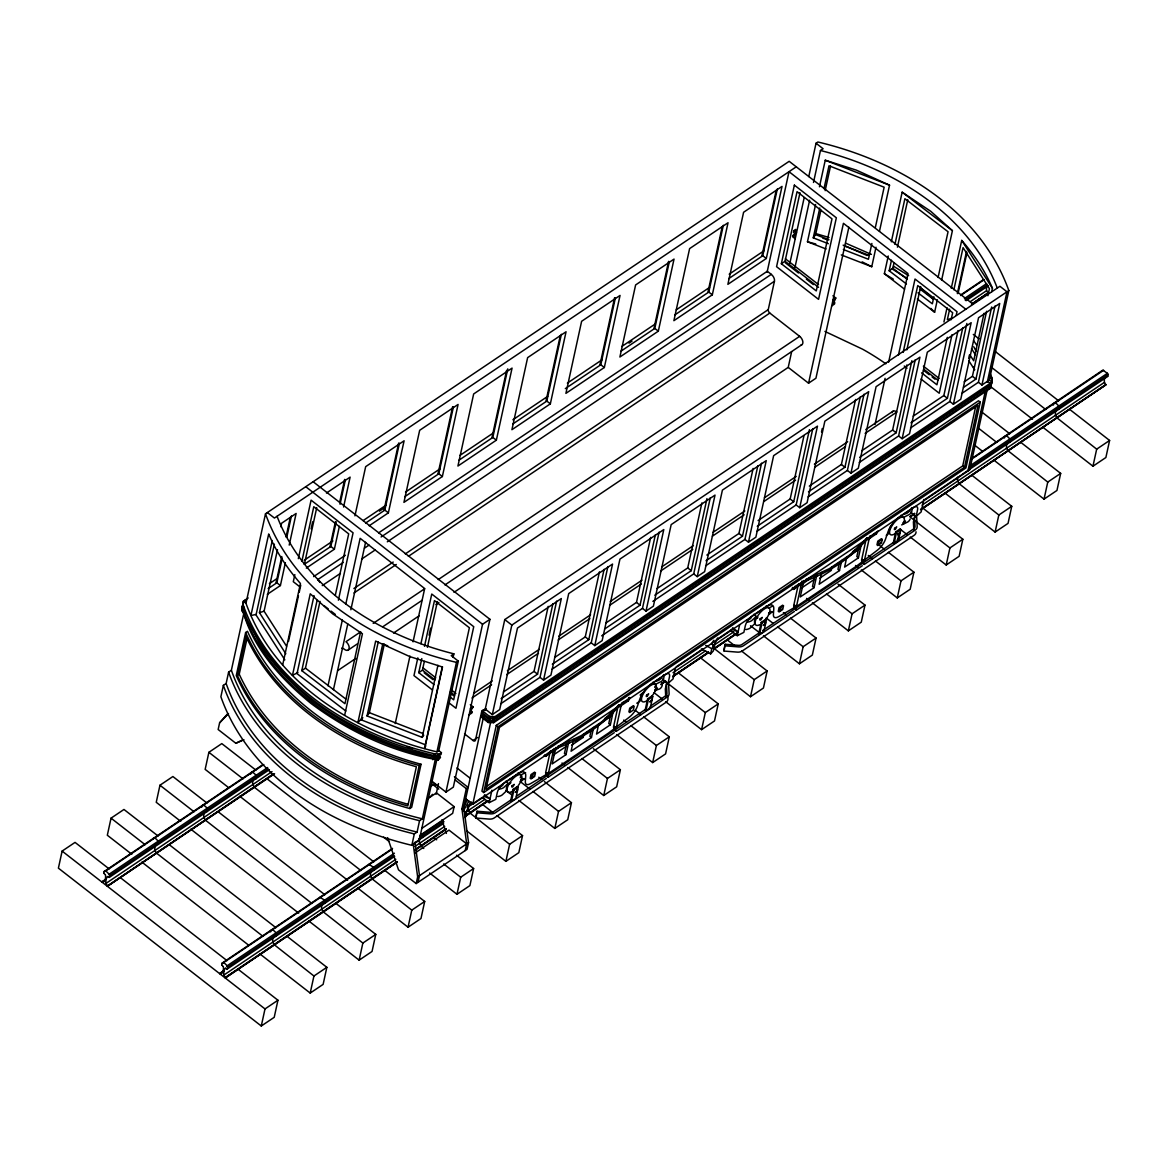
<?xml version="1.0" encoding="UTF-8"?>
<svg xmlns="http://www.w3.org/2000/svg" width="1168" height="1168" viewBox="0 0 1168 1168"><rect width="100%" height="100%" fill="white"/><g stroke="black" fill="none" stroke-linecap="round" stroke-linejoin="round"><path stroke-width="1.5" d="M107.704 876.555C113.953 879.3 103.967 866.145 103.85 873.124M248.2 597.943L243.338 601.228C241.805 615.989 253.748 629.099 259.179 642.152C273.151 664.869 291.635 684.506 312.528 700.99C349.174 728.774 392.287 748.338 437.255 757.506L439.11 756.265L440.424 757.302L438.277 759.959C392.2 752.119 348.239 731.329 310.834 703.34C280.276 678.491 251.076 646.254 242.01 607.272M241.893 611.2L242.331 605.856L243.645 606.878M242.827 606.922L243.338 601.228L245.981 603.301C275.049 684.258 356.736 732.978 436.934 751.856L438.788 750.615L458.294 661.117L451.228 655.613L453.87 653.832C379.994 635.392 305.417 590.176 277.064 516.285M987.486 381.294L990.128 383.352L989.646 385.703L492.648 720.218L489.932 720.13L482.851 714.626L481.158 716.977L488.239 722.481L493.655 722.685L990.654 388.156L990.771 384.228M991.092 382.812L990.654 388.156M987.252 382.301L1006.991 291.796L999.925 286.291L504.766 619.58L485.246 709.078L482.486 710.932L482.092 712.714L489.158 718.218L494.59 718.408L991.588 383.892L992.099 378.184L989.632 372.081M992.099 378.184L991.588 383.892M221.701 964.856C221.497 959.395 229.512 966.14 227.161 969.119M109.69 875.693L268.304 768.924M962.344 474.223L1107.746 376.403L1107.863 373.687L1102.855 370.11L973.689 457.228M109.15 868.919L75.044 842.391L62.123 851.092L58.4 868.16L261.282 1026L274.217 1017.313L277.94 1000.231L238.155 969.294M158.06 835.996L123.969 809.468L111.048 818.155L107.325 835.237L131.78 854.261M106.434 878.672L101.908 882.044L106.215 879.139M273.429 773.917L107.368 886.293L274.568 773.771M206.984 803.058L172.893 776.53L159.958 785.232L156.249 802.299L180.704 821.338M156.366 853.005L262.99 936.371M255.909 770.135L221.803 743.607L208.882 752.309L205.159 769.376L228.183 787.29M243.528 614.558L231.381 670.257L228.607 672.126L226.139 683.499L223.365 685.368L220.883 696.741C229.235 720.598 242.886 742.279 259.69 761.083A236.17 166.995 12.3 0 0 325.974 812.651C352.955 827.367 381.965 838.113 411.837 845.311L419.224 840.332L436.686 760.222M242.01 607.272L242.331 605.856M245.178 599.987L244.798 601.754L242.944 602.995M227.848 713.531L219.613 722.817L218.153 729.518L235.834 743.271L243.981 739.797M245.981 603.287L265.501 513.803L789.174 161.315L973.207 304.279M201.684 807.263C201.524 801.788 209.7 808.811 207.043 811.599M245.63 632.53L236.257 675.557C267.195 745.534 338.209 789.232 409.822 808.533L411.676 807.292L421.049 764.266C349.436 744.95 278.422 701.267 247.485 631.289L245.63 632.53C276.568 702.508 347.597 746.191 419.21 765.507L421.049 764.266M205.291 820.082L311.914 903.448M237.396 675.454L245.937 636.21C277.108 704.377 346.224 747.286 416.377 766.748L407.822 805.978C337.669 786.531 268.552 743.622 237.396 675.454L239.236 674.199L247.047 638.385M272.275 540.507L256.04 614.967L284.831 659.862M285.81 653.759L259.457 612.674L274.407 544.127M280.816 526.753L281.59 523.249L296.117 513.467L289.211 545.106M286.54 646.196L264.085 611.2L277.488 549.675M275.984 583.095L281.78 556.508M286.029 537.003L290.277 517.512M268.144 588.643L276.86 582.788L282.233 558.173M286.832 537.076L291.431 515.993M267.326 594.337L280.408 585.533L285.386 562.684M250.609 774.34C250.448 768.938 258.405 775.669 256.069 778.633M294.847 574.612L293.299 581.708L300.293 587.154M298.322 558.669L311.082 500.152L353.072 532.827L338.384 600.191M301.899 561.195L313.783 506.708L348.706 533.864L335.289 595.388M254.215 787.159L360.839 870.525M311.111 528.87L312.659 521.775M304.454 563.983L316.718 507.73M282.656 665.03L300.439 583.489C287.518 568.67 276.305 552.143 268.698 533.966L250.916 615.521L255.792 614.499M288.496 641.451L298.453 595.753M299.227 592.234L300.76 585.212M223.351 966.71L223.409 967.265A14.542 8.512 56.1 0 1 221.818 973.47L219.759 973.732L224.066 970.827M314.017 595.622L297.008 673.629L345.845 711.02M360.664 631.625L344.954 703.705L301.782 670.651L317.112 600.337M329.975 546.755L335.377 521.935M339.625 502.444L344.662 479.391M304.249 564.348L330.851 546.449L336.223 521.833M340.049 504.255L345.421 479.654M301.782 670.651L305.447 668.14L320.017 601.345M306.308 568.101L334.384 549.194L339.377 526.345M343.582 507.014L350.108 477.128L326.456 493.042M354.941 515.862L365.672 466.645L404.099 440.789L388.375 512.854L369.161 525.79M270.626 931.889C270.465 926.487 278.437 933.232 276.086 936.196M327.989 685.791L342.326 620.062M345.816 604.06L360.138 538.331L424.685 588.541L413.063 641.831M274.232 944.708L313.929 976.01L310.206 993.077L259.851 953.891M333.435 689.704L347.772 623.975M350.867 609.754L365.584 542.244M261.282 1026L265.005 1008.933L277.94 1000.231M383.951 510.416L398.653 443.052M365.628 523.03L384.841 510.109L399.412 443.314M344.648 715.312L362.43 633.757L332.705 613.886L310.25 593.797L292.467 675.352L297.942 672.534M442.541 666.826L425.532 744.834L361.248 719.868L378.257 641.86M323.142 911.77L362.854 943.072L359.131 960.154L308.775 920.968M423.75 735.198L422.203 737.373L367.044 715.94L382.768 643.875L387.776 645.831M367.044 715.94L369.365 712.684L384.301 644.137M287.065 936.356L326.85 967.308L323.127 984.376L310.206 993.077M437.942 474.077L452.629 406.712M404.843 496.648L438.832 473.77L453.403 406.975M442.365 476.515L458.075 404.449L419.662 430.306L403.938 502.371L442.365 476.515L438.832 473.77M395.237 723.561L409.953 656.051M417.837 657.861L413.968 675.6L432.16 689.748M420.933 643.685L431.751 594.045L473.741 626.705L455.958 708.261L448.965 702.815M372.066 878.847L411.778 910.149L408.055 927.217L357.685 888.045M434.116 684.609L418.743 672.651L421.809 658.591M424.495 646.284L434.467 600.586L469.375 627.756L453.666 699.822L450.877 697.646M429.079 635.158L430.627 628.077M418.743 672.651L422.436 670.169L424.349 661.38M427.415 647.32L437.387 601.608M335.99 903.433L375.775 934.385L372.052 951.453L359.131 960.154M422.203 737.373L437.927 665.307M409.822 808.533L419.21 765.507M491.932 437.737L506.62 370.373M458.834 460.309L492.823 437.431L507.773 368.869M496.356 440.175L512.066 368.11L473.653 393.966L457.929 466.032L496.356 440.175L492.823 437.431M411.837 845.311L414.319 833.923L417.093 832.069L419.56 820.681L422.334 818.826L435.241 759.638M453.096 657.38L453.87 653.832M432.846 759.755L433.167 758.339L438.584 758.543L440.424 757.302M249.645 623.814C284.277 695.15 359.014 737.738 433.781 755.492L434.175 753.725L439.591 753.915L441.431 752.674L438.788 750.615M434.54 757.404L435.168 754.557M436.934 751.856L456.454 662.358L458.294 661.117M437.255 757.506L437.883 754.659M438.277 759.959L438.584 758.543M433.781 755.492L439.197 755.681L439.591 753.915M420.991 845.909L423.75 848.479M422.845 837.398L422.582 834.259M441.431 752.674L441.051 754.44L439.197 755.681M387.645 837.675L398.507 869.824L416.188 883.577L417.648 876.876L413.122 843.544M436.146 794.255L438.467 783.611M418.027 882.336L419.487 875.635L414.976 842.303M431.561 780.91L445.957 792.108L482.545 624.267L489.932 619.303L313.126 481.742M384.914 870.496L424.699 901.448L420.976 918.515L408.055 927.217M489.932 619.303L453.33 787.144L445.957 792.108M470.31 704.684L473.186 706.932L471.419 709.633L470.792 712.48L472.179 711.546L471.872 712.962L469.098 714.831M427.605 798.839L436.452 792.882L454.133 806.635L452.673 813.337L420.217 835.178M545.923 401.398L560.231 335.815M512.825 423.969L546.814 401.091L561.37 334.296M486.195 708.728L481.654 711.779L475.464 740.162A2.745 1.606 56.1 0 1 473.069 740.512L464.543 733.898M465.229 850.567L466.689 843.865L461.929 808.782L466.324 788.663L468.164 787.422L454.41 776.72M550.347 403.836L566.057 331.77L527.629 357.627L511.92 429.693L550.347 403.836L546.814 401.091M416.188 883.577L467.083 849.326L468.543 842.624L463.784 807.541L483.537 716.889M465.302 817.863L466.441 812.636L463.346 810.972L468.894 801.044M488.239 722.481L488.545 721.05L481.479 715.561M489.158 718.218L489.553 716.437L482.486 710.932M489.932 720.13L490.545 717.283M469.916 812.986L509.613 844.289L505.89 861.356L467.039 831.134M465.682 798.795L472.763 804.299L490.618 722.393M485.246 709.078L492.327 714.568L511.832 625.084L1008.831 290.555C979.762 209.598 898.09 160.877 817.877 142L816.038 143.241L808.767 176.572M492.648 720.218L493.261 717.386M493.655 722.685L493.962 721.255L990.975 386.725L989.646 385.703M494.59 718.408L494.969 716.641L991.982 382.111L989.325 380.053L1008.831 290.555M429.634 873.022L456.98 894.294L460.703 877.226L473.624 868.525L456.571 855.253M510.387 800.328L493.816 811.483A5.212 3.694 12.3 0 1 490.224 812.3L477.07 811.249L475.931 816.476L476.018 818.038L489.188 819.075A7.3 5.168 12.3 0 0 494.21 817.95L666.037 702.304A7.3 5.168 12.3 0 0 667.965 698.756L667.789 695.559M476.018 818.038L477.07 811.249M496.269 725.372L481.931 791.159L483.698 792.532L965.921 467.945L980.273 402.157L978.507 400.785L496.269 725.372L498.035 726.744L483.698 792.532M473.624 868.525L469.901 885.592L456.98 894.294M482.442 797.394L489.202 802.65L491.918 790.21M599.914 365.058L614.602 297.694M503.393 691.996L534.024 671.381L548.201 606.353M565.327 388.623L600.805 364.752L615.361 297.957M604.338 367.497L620.047 295.431L581.62 321.288L565.911 393.353L604.338 367.497L600.805 364.752M501.101 698.683L537.557 674.14L552.887 603.827M513.146 789.378L510.679 800.708L511.467 801.306L515.818 798.372L518.3 787.042L517.512 786.444L513.146 789.378L513.935 789.977L511.467 801.306M500.707 703.793L540.01 677.338L556.64 601.111M516.811 789.67L517.512 786.444M520.3 777.903L520.578 776.647M540.01 677.338L543.558 680.097L561.326 598.542L517.482 628.048L499.7 709.604L492.327 714.568M496.969 815.702L522.534 835.602L518.826 852.669L505.89 861.356M545.295 755.01L545.003 756.338L545.996 756.251L552.625 751.097M549.938 752.907L545.617 772.749L546.288 774.238L547.383 773.508M546.04 773.771L548.391 773.508L553.077 752.017L552.61 750.382M555.778 747.505L552.201 763.93L566.013 754.63L568.874 741.49M561.326 745.242L553.734 751.623M554.625 657.511L585.256 636.91L599.432 571.867M653.905 328.719L668.592 261.355M620.792 351.291L654.795 328.412L669.352 261.617M552.333 664.198L588.789 639.655L604.119 569.342M566.597 743.563L564.451 753.418L566.013 754.63M658.329 331.157L674.038 259.092L635.611 284.948L619.901 357.014L658.329 331.157L654.795 328.412M551.938 669.322L591.242 642.853L607.871 566.626M573.663 739.446L571.094 751.214L591.446 737.504L593.651 727.43M518.84 800.445L554.815 828.433L558.538 811.366L571.459 802.664L544.463 781.669M591.242 642.853L594.775 645.612L612.558 564.056L568.714 593.578L550.931 675.119L543.558 680.097M571.546 745.228L583.168 737.402L583.927 733.913M571.459 802.664L567.736 819.732L554.815 828.433M591.344 729.577L589.884 736.293L591.446 737.504M598.688 724.233L596.541 734.088L610.353 724.788L613.565 710.013M610.922 713.721L608.776 723.576L610.353 724.788M605.856 623.04L636.487 602.425L650.664 537.382M707.896 292.38L722.189 226.796M613.945 727.971L615.507 728.394L614.178 728.555L613.507 727.065L618.193 705.574L618.602 706.596L620.953 706.319L619.157 704.917M605.024 628.734L640.02 605.17L655.35 534.856M674.783 314.951L708.786 292.073L723.342 225.278M620.456 704.421L620.164 705.764L621.142 705.676L628.413 700.785L629.975 698.011L628.997 698.114M613.915 728.087L616.266 727.81L620.953 706.319M601.651 635.859L642.473 608.382L659.088 532.141M712.319 294.818L728.029 222.752L689.602 248.609L673.892 320.674L712.319 294.818L708.786 292.073M567.765 767.522L603.739 795.51L607.462 778.443L620.383 769.741L593.388 748.732M642.473 608.382L646.006 611.127L663.789 529.571L619.945 559.092L602.162 640.633L594.775 645.612M629.187 697.413L627.625 700.172L628.413 700.785M620.383 769.741L616.66 786.809L603.739 795.51M647.612 698.873L645.145 710.202L645.919 710.816L650.284 707.881L652.751 696.551L651.978 695.938L647.612 698.873L648.401 699.486L645.919 710.816M654.766 687.397L655.029 686.156M657.088 588.555L687.718 567.94L701.895 502.897M661.015 684.652L665.599 681.28M616.149 731.416L667.176 697.077A7.3 5.168 12.3 0 0 669.103 693.529L668.607 683.937L666.475 683.776L665.337 689.003L665.745 696.975M654.795 595.227L691.252 570.685L706.961 498.619M662.358 678.973L668.052 683.397L669.512 676.681A8.643 3.431 -52.1 0 0 665.001 674.622L651.919 683.426A15.213 6.03 -52.1 0 0 639.801 699.136L637.436 706.144A11.286 4.468 -52.1 0 1 629.304 717.181L608.557 733.008L550.405 772.136L530.608 783.611A11.286 4.468 -52.1 0 1 525.323 781.596L525.717 775.917A15.213 6.03 -52.1 0 0 517.468 773.931L504.386 782.735A8.643 3.431 -52.1 0 0 497.261 792.619L495.801 799.35L489.202 802.65M761.886 256.04L776.18 190.457M728.774 278.612L762.762 255.734L777.333 188.939M616.689 734.584L652.664 762.573L656.387 745.505L669.308 736.804L643.729 716.918M652.883 601.374L693.704 573.897L710.319 497.67M675.396 668.242L673.089 678.885L668.052 683.397M766.31 258.478L782.02 186.413L743.593 212.269L727.883 284.335L766.31 258.478L762.762 255.734M693.704 573.897L697.238 576.642L715.02 495.101L671.177 524.607L653.394 606.163L646.006 611.127M767.055 272.392L789.013 171.681L965.819 309.243M669.308 736.804L665.585 753.886L652.664 762.573M801.044 344.998A5.49 3.212 56.1 0 0 802.81 341.538A5.49 3.212 56.1 0 0 799.642 336.34L769.814 313.068A2.745 1.606 56.1 0 1 768.252 309.622L774.442 281.24A5.49 3.212 56.1 0 0 771.289 274.349L767.303 271.253L378.651 532.856M781.348 263.749L797.058 191.669L831.981 218.839L816.271 290.92L781.348 263.749L785.042 261.267L799.992 192.705M794.707 234.053L792.561 236.71L795.204 238.768M795.335 231.191L795.715 229.424L793.875 230.665L793.481 232.447L794.809 233.469L794.196 236.316L792.868 235.294M789.772 263.705L804.183 197.64M701.369 648.926L710.626 653.905L711.765 648.678L714.509 645.656L711.429 643.991L713.867 640.283M794.926 267.633L809.628 200.21M813.497 182.456L820.462 150.511L823.104 148.745L816.038 143.241M714.509 645.656L713.371 650.883L710.626 653.905M706.859 555.048L738.95 533.455L753.126 468.426M700.143 657.54L750.498 696.727L754.221 679.659L714.436 648.707L736.745 633.246M706.012 560.757L742.483 536.214L757.813 465.901M826.083 248.988L807.468 241.761L815.585 204.531M819.454 186.807L825.25 160.22L856.392 170.148L889.534 185.186L879.475 231.279M665.614 701.661L701.588 729.65L705.311 712.582L718.232 703.881L678.447 672.929M705.618 565.867L744.936 539.412L761.551 463.185M828.316 243.689L813.264 237.849L819.79 207.962M823.995 188.632L828.988 165.783L884.147 187.201L875.328 227.629M759.959 632.341L741.884 644.517A5.212 3.694 12.3 0 1 738.293 645.32L725.138 644.283L723.999 649.51L724.087 651.058L737.256 652.109A7.3 5.168 12.3 0 0 742.293 650.97L914.106 535.324A7.3 5.168 12.3 0 0 916.033 531.79M724.087 651.058L725.138 644.283M744.936 539.412L748.469 542.171L766.252 460.615L722.408 490.122L704.625 571.678L697.238 576.642M813.264 237.849L815.585 234.593L820.943 209.977M825.163 190.647L830.536 166.031M791.67 351.583L788.225 367.38L454.016 592.337M718.232 703.881L714.509 720.948L701.588 729.65M730.511 630.413L737.271 635.684L739.607 624.968M788.4 367.526L808.563 383.206L843.427 223.307L907.959 273.516L888.585 362.343M757.536 618.222L757.813 616.967M761.215 622.398L758.747 633.728L759.536 634.341L763.887 631.406L766.369 620.077L765.58 619.463L761.215 622.398L762.003 623.011L759.536 634.341M848.873 227.22L815.936 378.228L808.563 383.206M758.09 520.578L790.167 498.984L803.964 435.693M764.529 624.325L765.58 619.463M832.915 295.781L835.792 298.015L833.397 303.578L834.784 302.643L834.478 304.06L831.704 305.928M757.244 526.272L793.714 501.729L809.424 429.663M756.849 531.396L796.167 504.926L812.782 428.7M796.167 504.926L799.7 507.686L817.483 426.13L773.639 455.651L755.857 537.192L748.469 542.171M741.578 651.058L767.142 670.958L763.434 688.025L750.498 696.727M821.513 432.029L822.272 428.51M792.59 587.431L792.298 588.76L794.065 589.285L800.708 584.131M871.883 243.455L868.423 259.267L843.354 249.529M795.452 606.542L794.357 607.272L793.685 605.783L798.007 585.942M794.109 606.805L796.459 606.528L801.146 585.037L800.679 583.416M801.817 582.35L802.109 581.022M841.296 254.901L871.751 266.727L876 247.236M803.847 580.525L800.27 596.95L814.081 587.665L816.943 574.525M815.016 574.948L812.519 586.438L814.081 587.665M809.322 486.092L841.398 464.499L855.589 399.456M763.449 635.801L799.423 663.789L803.146 646.722L816.067 638.02L790.502 618.135M904.47 289.124L884.366 273.721L888.235 255.996M891.33 241.82L902.149 192.18L930.779 211.32L952.416 230.665L941.598 280.305M821.732 572.481L819.162 584.234L839.515 570.539L841.719 560.465M808.475 491.786L844.931 467.244L860.261 396.93M906.441 283.985L889.184 270.772L891.476 260.216M894.922 244.404L904.893 198.706L948.051 231.746L938.094 277.458M808.081 496.911L847.384 470.456L864.013 394.215M889.184 270.772L892.834 268.26L893.987 262.99M897.433 247.163L907.784 199.713M847.384 470.456L850.932 473.201L868.7 391.645L824.856 421.166L807.088 502.707L799.7 507.686M816.067 638.02L812.344 655.087L799.423 663.789M831.996 566.947L831.236 570.422L819.615 578.262M839.412 562.596L837.952 569.327L839.515 570.539M875.022 424.524L885.096 378.33M846.756 557.253L844.61 567.108L858.422 557.822L861.634 543.032M898.411 355.247L915.026 279.021L957.015 311.681L956.242 315.229M859.356 545.106L856.845 556.596L858.422 557.822M903.171 352.356L917.741 285.561L952.665 312.732L951.117 319.755M906.864 349.874L920.661 286.583M863.882 561.501L862.042 561.72L861.575 560.085L865.897 540.244M868.525 537.455L868.233 538.784L869.211 538.696L876.482 533.805L878.044 531.046L875.796 532.564M812.373 602.878L848.348 630.866L852.071 613.799L864.992 605.097L837.996 584.102M861.999 561.107L864.335 560.844L869.021 539.353L868.35 537.864M861.999 450.629L892.629 430.014L906.806 364.971M870.145 537.514L869.62 538.112M859.706 457.301L896.163 432.759L911.887 360.693M859.312 462.426L898.615 435.971L915.245 359.744M864.992 605.097L861.269 622.164L848.348 630.866M898.615 435.971L902.149 438.715L919.931 357.174L876.088 386.681L858.305 468.237L850.932 473.201M933.874 296.789L932.341 303.811L917.946 292.803M917.406 299.023L934.634 312.221L937.335 299.811M893.213 543.222L895.681 531.893L900.046 528.958L900.82 529.571L898.353 540.901L893.987 543.835L893.213 543.222L896.119 541.266M893.987 543.835L896.469 532.506L900.82 529.571M943.934 321.974L947.029 307.783M951.278 288.292L961.717 240.418C974.214 254.755 985.077 270.713 992.435 288.292L991.661 291.839M898.98 533.82L897.564 540.288L898.353 540.901M949.657 309.14L947.35 319.682L951.978 318.192M953.862 289.795L963.06 247.616L989.427 288.686L987.894 295.723M947.292 337.333L936.94 384.798L921.581 372.84M957.337 293.591L966.535 251.397M958.067 293.489L966.958 252.711M951.993 334.734L939.233 393.236L921.041 379.074M864.218 564.451L915.245 530.097A7.3 5.168 12.3 0 0 917.172 526.564L916.676 516.971L914.544 516.796L913.405 522.023L913.814 529.995M861.298 569.955L897.272 597.928L900.995 580.861L913.916 572.174L888.337 552.274M910.427 511.993L916.121 516.431L917.581 509.715A8.643 3.431 -52.1 0 0 913.069 507.657L899.988 516.46A15.213 6.03 -52.1 0 0 887.87 532.155L885.505 539.178A11.286 4.468 -52.1 0 1 877.372 550.201L856.626 566.027L798.474 605.17L778.676 616.646A11.286 4.468 -52.1 0 1 773.391 614.631L773.785 608.951A15.213 6.03 -52.1 0 0 765.536 606.966L752.455 615.77A8.643 3.431 -52.1 0 0 745.33 625.654L743.87 632.37L737.271 635.684M913.23 416.144L943.861 395.529L958.037 330.5M923.859 499.495L921.158 511.905L916.121 516.431M910.938 422.831L947.394 398.288L962.724 327.974M910.544 427.941L949.847 401.485L966.856 323.478M913.916 572.174L910.193 589.241L897.272 597.928M949.847 401.485L953.38 404.245L971.163 322.689L927.319 352.196L909.536 433.751L902.149 438.715M968.681 358.459L969.44 354.941M988.04 293.226L971.469 304.687M984.055 313.301L973.703 360.766L969.805 354.678M964.14 381.878L972.418 376.315L986.595 311.272M963.542 387.411L975.952 379.06L991.661 306.994M961.775 393.47L978.404 382.272L995.019 306.031M487.202 785.976L962.724 465.915L975.864 405.69M959.132 483.698L998.83 515.015L995.107 532.082L944.751 492.896M978.404 382.272L981.938 385.017L999.72 303.461L978.55 317.725L960.768 399.266L953.38 404.245M964.491 467.288L978.01 405.296L499.466 727.401L485.946 789.393L964.491 467.288L962.724 465.915M910.222 537.017L946.197 565.005L949.92 547.938L962.841 539.236L923.056 508.284L1105.892 384.914M967.907 471.025L985.383 390.886M987.223 389.659L969.761 469.784L472.763 804.299M988.814 389.397L989.121 387.966L987.792 386.944M962.841 539.236L959.118 556.304L946.197 565.005M1004.451 437.956C1004.29 432.54 1012.306 439.343 1009.882 442.292M1008.057 450.775L1047.754 482.077L1044.031 499.145L993.676 459.973M971.98 475.361L1011.751 506.313L1008.042 523.381L995.107 532.082M1053.375 405.033C1053.215 399.631 1061.186 406.376 1058.821 409.34M1056.967 417.852L1096.679 449.154L1092.956 466.222L1042.586 427.035M1020.89 442.438L1060.675 473.39L1056.952 490.458L1044.031 499.145M1069.815 409.501L1109.6 440.453L1105.877 457.52L1092.956 466.222M153.139 838.507C155.797 835.806 161.724 846.012 156.629 843.632M319.915 897.272L325.04 900.411L324.981 903.302M368.84 864.349L373.95 867.488L373.818 870.364M505.525 781.334L508.197 783.407L506.401 787.801L506.562 790.867L502.021 795.072A9.724 6.877 12.3 0 1 497.802 796.547M753.594 614.368L756.265 616.441L754.47 620.821L754.63 623.902L750.09 628.107A9.724 6.877 12.3 0 1 745.87 629.567M890.717 525.936L888.936 530.316L889.096 533.396L886.278 535.294M425.824 745.724L424.495 748.498L442.263 666.943L409.939 656.635L375.658 641.086L357.875 722.642L362.416 717.809M463.462 807.584L467.331 799.817M465.638 812.855L471.157 801.774M712.933 647.452L717.648 637.976M422.831 837.441L421.239 836.536M716.305 639.889L731.197 629.844M960.972 475.23L923.8 500.167M1107.731 376.446L1106.14 375.541M361.248 719.868L362.795 717.692M107.412 876.569L107.193 876.847A14.542 8.512 56.1 0 0 106.011 883.373L107.427 885.753M225.278 968.257L225.044 968.535A14.542 8.512 56.1 0 0 223.862 975.061L225.278 977.455L397.208 861.619M228.519 713.604L219.613 722.817M509.744 783.947L510.927 782.604M544.23 755.74L546.478 754.221M517.38 791.043L515.263 792.459L517.658 789.787M552.274 751.447L554.523 749.944L554.815 748.6L553.836 748.688M627.669 699.953L628.749 698.756M651.846 700.537L649.729 701.953L652.109 699.282M765.449 624.062L763.346 625.493L765.726 622.821M800.343 584.482L802.606 582.963L802.883 581.635L801.905 581.722M429.766 797.364L432.51 794.342M464.616 814.651L466.441 812.636M531.849 777.903L533.864 775.873M779.917 610.922L781.932 608.908M878.628 544.492L880.643 542.463M618.544 705.487L601.754 721.824L581.241 735.636L557.486 746.571M866.612 538.506L849.822 554.858L829.309 568.67L805.555 579.605M640.122 695.062L642.648 692.901L640.867 697.296L641.028 700.377L636.794 703.224M796.401 166.717L274.422 518.052L267.341 512.562M269.385 583.693L276.947 578.598M304.162 560.275L332.909 540.93M363.16 520.578L385.849 505.306M405.515 492.064L440.292 468.645M459.958 455.418L493.232 433.021M512.898 419.779L547.69 396.361M567.356 383.133L602.148 359.715M621.814 346.487L655.087 324.076M676.257 309.827L709.531 287.43M729.197 274.203L763.989 250.784M379.41 511.146L383.951 508.095M628.983 343.158L632.005 341.129M313.623 576.627L345.378 555.238M317.608 579.722L343.319 562.407M364.489 548.157L369.03 545.106M381.118 536.959L771.289 274.349M322.266 585.591L340.414 573.371M361.584 559.122L375.205 549.953M387.294 541.821L774.442 281.24M353.889 588.526L393.207 562.056M405.311 553.909L768.252 309.622M353.948 592.979L396.288 564.48M408.391 556.333L769.814 313.068M833.018 299.884L835.792 298.015M359.583 632.545L345.962 641.699A5.49 3.212 56.1 0 1 349.188 648.065A5.49 3.212 56.1 0 1 345.363 649.948L344.312 649.233A5.475 3.212 56.1 0 0 341.728 648.123M373.191 623.376L424.612 588.774M438.219 579.605L799.642 336.34M348.166 650.08L357.247 643.962M382.958 626.661L422.276 600.191M444.95 584.934L801.847 344.706M337.567 670.709L355.714 658.504M393.528 633.056L419.224 615.755M435.868 604.557L438.891 602.513M235.834 743.271L242.564 739.943M104.215 871.445L262.844 764.675M961.089 294.701L983.325 279.721M105.208 871.299L263.822 764.529M960.592 295.548L984.303 279.59M109.033 874.277L267.662 767.507M964.418 298.526L986.653 283.561M965.075 299.942L987.31 284.977M109.179 877.46L269.414 769.654M966.053 300.702L988.42 285.707M106.011 883.373L272.042 771.61M970.287 301.636L986.595 290.657A14.542 8.512 56.1 0 1 987.033 285.576M971.718 304.045L987.982 292.964L986.595 290.657M107.456 885.943L273.473 774.063M971.732 304.206L987.997 292.993M474.135 693.164L492.283 680.944M507.408 670.768L539.163 649.393M558.815 636.166L590.585 614.791M610.236 601.549L641.991 580.175M661.657 566.947L693.412 545.573M713.079 532.331L744.834 510.956M764.485 497.729L796.24 476.354M814.388 464.134L847.661 441.752M865.809 429.532L893.038 411.209M471.945 698.011L491.611 684.784M506.722 674.608L538.492 653.233M558.143 639.991L589.898 618.617M609.565 605.389L641.32 584.015M660.986 570.787L692.741 549.413M712.392 536.17L744.147 514.796M763.814 501.568L795.569 480.194M815.235 466.952L845.471 446.599M865.138 433.372L896.893 411.997A5.49 3.212 56.1 0 0 892.089 412.698M470.412 708.786L473.186 706.932M482.092 712.714L483.479 711.779M981.938 385.017L989.325 380.053M473.069 740.512L477.61 737.461M498.035 726.744L980.273 402.157M430.452 786.59L434.949 783.567M421.677 828.477L454.133 806.635M222.066 963.133L392.55 848.377M223.059 962.987L392.054 849.238M971.703 459.082L1103.643 370.271M226.884 965.965L394.404 853.209M419.604 836.244L443.329 820.286M969.615 466.061L1107.483 373.264M461.929 808.782L463.784 807.541M227.541 967.381L393.572 855.633M418.772 838.668L443.986 821.703M469.186 804.737L472.149 802.752L471.668 804.504M968.768 468.47L1108.125 374.68M219.832 973.397L224.402 970.272M225.468 968.214L227.045 969.148L394.682 856.348M413.837 843.413L443.606 823.425M467.2 807.497L482.15 797.481M547.558 753.491L552.566 750.119M627.727 699.53L621.726 703.005M676.228 666.797L703.034 648.809M800.635 583.153L794.649 586.613L793.072 589.373L794.065 589.285M872.029 535.09L874.54 533.411M620.515 705.414L618.952 704.99M868.583 538.433L867.021 538.01M552.172 751.696L552.931 751.185M801 584.204L799.16 584.423M809.234 579.007L801.803 584.657M552.011 752.44L552.391 750.528M553.077 752.017L552.099 752.659L550.303 751.258M801.146 585.037L800.168 585.694L798.372 584.292M869.021 539.353L866.671 539.616L866.262 538.594M508.197 783.407L503.642 787.612A9.724 6.877 12.3 0 1 499.422 789.072M605.009 718.378L610.908 715.05M756.265 616.441L751.71 620.631A9.724 6.877 12.3 0 1 747.491 622.106M853.078 551.413L858.976 548.084M223.862 975.061L395.821 859.312M415.093 846.333L444.745 826.375M465.506 812.402L484.778 799.438M673.045 672.71L705.662 650.766M733.825 631.8L713.079 645.773L714.495 648.167L736.716 633.144M922.107 505.072L1104.446 382.345A14.542 8.512 56.1 0 1 1104.709 377.804M553.252 755.127L566.626 746.133M590.147 730.292L582.715 735.3L583.168 737.402M597.578 725.284L610.966 716.291M801.321 588.161L814.695 579.153M835.237 565.327L838.215 563.326M845.647 558.319L859.035 549.31M575.123 741.68L579.489 738.745M415.049 849.749L446.132 828.696M465.448 815.833L487.64 800.752L465.463 815.979M673.002 676.126L708.523 652.08M910.193 516.475L914.588 513.38M920.574 509.496L1105.833 384.652L1104.446 382.345M397.266 861.75L225.234 977.981L396.916 862.422M415.063 849.91L446.191 828.827M673.016 676.287L708.582 652.211M910.208 516.636L914.646 513.511M920.588 509.642L1105.862 384.71M414.917 850.304L445.84 829.499M465.331 816.374L488.764 800.606M672.695 676.798L708.45 652.737M714.436 648.707L736.366 633.947M914.442 514.095L910.135 516.986L949.92 547.938M520.563 781.45L524.797 778.603M768.632 614.485L772.866 611.623M901.681 524.928L907.799 521.95A9.724 6.877 12.3 0 0 910.135 519.001M415.093 852.947L449.008 830.112L466.689 843.865M513.935 789.977L518.3 787.042M648.401 699.486L652.751 696.551M762.003 623.011L766.369 620.077M613.507 727.065L614.47 726.408M793.685 605.783L794.649 605.126M861.575 560.085L862.539 559.443M614.558 726.627L614.134 727.941M794.751 605.36L793.992 605.856L795.393 606.951M862.626 559.662L862.247 561.574L863.575 561.428M794.576 606.104L794.152 607.404L795.992 607.199L795.656 606.396M861.707 560.917L862.466 560.406M516.417 796.269L646.006 709.049M650.518 706.012L665.585 695.865A5.212 3.694 12.3 0 0 666.957 693.339L666.475 683.776M762.981 630.326L894.075 542.083M897.082 540.054L913.653 528.9A5.212 3.694 12.3 0 0 915.026 526.359L914.544 516.796M546.376 778.384L495.363 812.724A7.3 5.168 12.3 0 1 490.326 813.848L477.157 812.811M548.274 777.114L614.266 732.686M794.444 611.404L743.432 645.743A7.3 5.168 12.3 0 1 738.395 646.882L725.226 645.831M796.342 610.134L862.334 565.721M417.648 876.876L468.543 842.624M313.929 976.01L326.85 967.308M362.854 943.072L375.775 934.385M411.778 910.149L424.699 901.448M509.613 844.289L522.534 835.602M754.221 679.659L767.142 670.958M998.83 515.015L1011.751 506.313M1047.754 482.077L1060.675 473.39M1096.679 449.154L1109.6 440.453M772.077 606.426L768.851 607.959L766.193 605.885M525.615 772.632L520.782 774.939L518.125 772.866M656.241 690.127L659.73 688.916A9.724 6.877 12.3 0 0 661.876 682.36M259.457 612.674L264.085 611.2M782.75 605.126L779.071 607.608L778.253 611.39M633.392 705.662L629.713 708.144L628.88 711.925M874.715 533.294L876.482 533.805M869.795 536.024L870.773 535.937M867.444 538.185L869.211 538.696M799.569 583.869L801.321 584.394M792.503 588.541L793.32 588.453M619.376 705.151L621.142 705.676M551.5 750.849L553.252 751.36M544.434 755.506L545.252 755.433M102.098 881.577L103.967 881.782A14.542 8.512 56.1 0 0 105.558 875.577L105.5 875.022M489.553 716.437L494.969 716.641M488.545 721.05L493.962 721.255M820.462 150.511C894.352 168.966 968.914 214.182 997.282 288.073M815.308 233.439L828.988 237.498M807.468 241.761L815.76 243.995M456.454 662.358C376.242 643.48 294.57 594.76 265.501 513.803M434.175 753.725C353.962 734.847 272.29 686.127 243.221 605.155M433.167 758.339C352.955 739.461 271.283 690.741 242.214 609.784M408.085 804.314C338.545 784.633 270.144 741.884 239.236 674.199M422.334 818.826C392.463 811.629 363.467 800.883 336.472 786.166A236.17 166.995 12.3 0 1 270.188 734.599C253.383 715.794 239.732 694.113 231.381 670.257M419.56 820.681C389.703 813.497 360.693 802.752 333.698 788.02A236.17 166.995 12.3 0 1 267.414 736.453C250.624 717.663 236.958 695.982 228.607 672.126M417.093 832.069C387.221 824.871 358.211 814.125 331.216 799.408A236.17 166.995 12.3 0 1 264.932 747.841C248.142 729.036 234.491 707.355 226.139 683.499M414.319 833.923C384.447 826.74 355.437 815.994 328.456 801.277A236.17 166.995 12.3 0 1 262.172 749.695C245.368 730.905 231.717 709.224 223.365 685.368M862.203 560.976L863.283 561.268M799.379 584.277L800.153 584.496M619.244 705.136L620.325 705.428M551.267 750.615L552.654 750.98M551.354 750.834L552.449 751.126M547.325 773.931L545.923 772.836M432.35 784.254L435.635 785.305M822.841 238.199L827.908 239.936M407.311 746.688L412.392 748.425M1058.719 409.369L1057.23 408.464M324.894 903.302L323.405 902.397M275.969 936.225L274.48 935.32M825.25 160.22L889.534 185.186M815.585 234.593L828.959 239.79M843.997 245.63L869.065 255.369M369.365 712.684L422.845 733.46M845.924 243.294L871.401 254.376M843.15 245.149L867.167 255.5M824.944 331.435L862.641 349.217A226.125 159.885 12.3 0 1 885.87 363.803M731.664 629.07L738.088 631.946L732.672 627.727M483.596 796.036L490.02 798.912L484.603 794.707M862.13 261.851L871.751 266.727M705.603 645.364L711.765 648.678M893.432 266.158L908.66 275.692M892.206 268.961L907.346 278.583M884.366 273.721L893.286 279.108M254.463 777.771L255.953 778.662M902.149 192.18L952.416 230.665M892.834 268.26L907.229 279.283M920.18 289.197L933.13 299.11M305.447 668.14L345.743 698.99M973.309 334.413L978.988 338.837M994.64 351.013L1058.661 400.828M991.676 367.467L1045.74 409.515M793.875 230.665L796.518 232.739M989.354 385.615L1032.527 419.21M972.418 376.315L975.952 379.06M785.407 258.829L818.52 284.583M923.362 366.139L939.189 378.461M981.281 411.618L1009.736 433.751M785.042 261.267L818.564 287.343M923.873 369.278L937.846 380.14M785.363 262.8L798.474 273.005M806.358 279.137L813.351 284.583M923.465 370.256L929.232 374.724M932.108 376.972L934.984 379.206M943.861 395.529L947.394 398.288M904.251 366.007L907.04 368.197M978.317 428.057L996.815 442.453M974.959 445.417L982.157 451.009M892.629 430.014L896.163 432.759M841.398 464.499L844.931 467.244M900.645 515.38L903.317 517.453L909.434 514.475A9.724 6.877 12.3 0 0 911.566 507.919M900.148 529.177L907.346 534.783M895.681 531.893L896.469 532.506M879.811 545.646L884.074 548.96M868.306 555.442L872.569 558.757M875.416 560.976L900.995 580.861M790.167 498.984L793.714 501.729M855.545 565.473L858.422 567.706M826.491 593.899L852.071 613.799M738.95 533.455L742.483 536.214M806.621 598.396L809.497 600.644M783.392 612.601L786.239 614.806M766.208 617.989L773.304 623.508M777.567 626.822L803.146 646.722M687.718 567.94L691.252 570.685M763.113 630.793L763.887 631.406M750.498 625.727L759.142 632.443M727.372 640.006L734.468 645.524M636.487 602.425L640.02 605.17M665.526 681.63L705.311 712.582M652.576 682.36L655.248 684.433L661.365 681.455A9.724 6.877 12.3 0 0 663.497 674.9M585.256 636.91L588.789 639.655M654.095 692.712L662.738 699.428M649.496 707.268L650.284 707.881M384.841 510.109L388.375 512.854M635.202 710.275L640.896 714.699M504.766 619.58L511.832 625.084M623.697 720.087L626.544 722.291M630.808 725.605L656.387 745.505M305.739 486.706L482.545 624.267M534.024 671.381L537.557 674.14M330.851 546.449L334.384 549.194M581.883 758.543L607.462 778.443M562.012 763.04L564.889 765.274M545.208 755.652L545.996 756.251M422.801 667.731L435.766 677.805M451.593 690.127L455.914 693.485M422.436 670.169L435.007 679.951M450.366 691.909L454.571 695.164M424.159 672.797L432.992 679.674M450.746 693.485L453.549 695.661M324.091 605.666L328.296 608.937M331.084 611.112L335.289 614.383M538.784 777.246L541.631 779.45M276.86 582.788L280.408 585.533M520.183 781.523L530.126 789.261M532.958 791.466L558.538 811.366M505.89 790.371L511.657 794.853M456.936 767.96L469.828 777.99M455.316 780.107L466.324 788.663M482.764 804.65L492.706 812.388M433.065 784.735L438.759 789.159M433.839 837.573L436.671 839.792M443.65 863.955L460.703 877.226M383.586 837.193L389.353 841.675M267.063 778.808L373.76 861.823M208.882 752.309L242.988 778.837M239.703 796.24L347.611 880.205M218.139 811.745L324.835 894.746M159.958 785.232L194.063 811.76M190.778 829.163L298.701 913.128M169.214 844.668L275.911 927.669M111.048 818.155L145.139 844.698M141.854 862.101L248.331 944.941M120.289 877.591L226.986 960.607M62.123 851.092L265.005 1008.933M920.384 287.912L933.612 299.11M221.803 965.075L223.234 966.462M105.383 874.774L103.923 873.357M930.838 308.381L934.634 312.221M973.586 340.56L976.492 344.881M961.717 240.418L992.435 288.292M971.499 348.633L975.411 354.707M968.885 360.868L974.652 369.847L973.44 366.854M1008.028 450.6L1006.597 448.205A14.542 8.512 56.1 0 1 1007.035 443.125M959.103 483.523L957.687 481.128A14.542 8.512 56.1 0 1 957.789 477.172M254.186 786.969L252.77 784.575A14.542 8.512 56.1 0 1 253.208 779.494M274.203 944.518L272.786 942.123A14.542 8.512 56.1 0 1 273.035 937.597M973.732 346.735L976.127 351.218M420.962 845.734L419.546 843.34A14.542 8.512 56.1 0 1 419.648 839.383M156.351 852.83L154.921 850.435A14.542 8.512 56.1 0 1 155.578 844.844M469.886 812.811L468.47 810.417A14.542 8.512 56.1 0 1 468.908 805.336M868.554 537.718L868.131 539.032L866.729 537.937M868.393 538.463L867.97 539.777L866.554 538.682M863.926 559.808L864.335 560.844M863.707 559.954L864.043 560.757M800.518 584.161L800.08 585.46L798.678 584.365M796.036 605.506L796.459 606.528M620.485 704.684L620.062 705.998L618.66 704.903M620.281 704.83L619.901 706.742L618.485 705.647M615.857 726.788L616.266 727.81M615.638 726.934L615.974 727.722M550.61 751.345L550.931 752.148M547.967 772.471L548.391 773.508M547.763 772.617L548.084 773.42M547.588 773.362L547.164 774.676L545.763 773.581M989.851 375.366L991.705 379.965M1056.952 417.662L1055.522 415.268A14.542 8.512 56.1 0 1 1055.784 410.742M372.037 878.657L370.621 876.263A14.542 8.512 56.1 0 1 371.278 870.671M323.127 911.595L321.696 909.2A14.542 8.512 56.1 0 1 321.959 904.66M205.261 819.907L203.845 817.512A14.542 8.512 56.1 0 1 204.283 812.432M441.84 819.892L446.41 833.426M881.811 540.069L881.46 538.682L877.781 541.164L876.949 544.945M535.032 773.479L534.681 772.092L531.002 774.574L530.184 778.355M318.119 580.146A5.49 3.212 56.1 0 1 319.068 581.182M319.477 581.766A5.49 3.212 56.1 0 1 319.857 582.379M481.654 711.779A5.49 3.212 56.1 0 1 485.406 710.407M759.667 624.734A10.804 4.278 -52.1 0 1 755.492 620.544A10.804 4.278 -52.1 0 1 764.573 608.805A10.804 4.278 -52.1 0 1 769.8 611.652M769.405 613.01A10.804 4.278 -52.1 0 1 765.639 619.507M751.433 616.996A7.023 4.964 12.3 0 1 746.717 620.164M895.36 533.499A10.804 4.278 -52.1 0 1 889.724 530.929A10.804 4.278 -52.1 0 1 898.615 518.577A10.804 4.278 -52.1 0 1 904.251 521.147M909.157 510.839A7.023 4.964 12.3 0 1 904.426 514.008M866.291 539.996A193.348 136.714 12.3 0 1 805.234 581.095M512.825 790.984A10.804 4.278 -52.1 0 1 507.189 788.4A10.804 4.278 -52.1 0 1 516.081 776.048A10.804 4.278 -52.1 0 1 521.731 778.618M521.337 779.976A10.804 4.278 -52.1 0 1 518.446 785.334M503.364 783.962A7.023 4.964 12.3 0 1 498.634 787.144M647.291 700.479A10.804 4.278 -52.1 0 1 642.473 695.427A10.804 4.278 -52.1 0 1 654.43 684.083A10.804 4.278 -52.1 0 1 652.036 695.967M661.088 677.805A7.023 4.964 12.3 0 1 656.358 680.988M618.222 706.976A193.348 136.714 12.3 0 1 557.165 748.075M1103.483 378.914A14.542 8.512 56.1 0 1 1103.264 379.439M369.993 871.722A14.542 8.512 56.1 0 1 369.847 872.306M251.981 780.618A14.542 8.512 56.1 0 1 251.806 781.158M467.945 805.263A14.542 8.512 56.1 0 1 467.828 805.876M321.069 904.66A14.542 8.512 56.1 0 1 320.923 905.229M512.095 785.772L511.818 787.028L512.737 786.94L514.197 784.356L512.095 785.772M520.811 779.903L520.534 781.158L521.454 781.071L522.928 778.487L520.811 779.903M547.544 776.968L548.493 776.326L547.544 776.968M553.369 750.25L554.318 749.608L553.369 750.25M615.434 731.27L616.383 730.642L615.434 731.27M621.259 704.552L622.208 703.924L621.259 704.552M646.546 695.267L646.284 696.522L647.189 696.435L648.663 693.85L646.546 695.267M655.277 689.397L655 690.653L655.92 690.565L657.38 687.981L655.277 689.397M794.357 185.128L776.574 266.684L818.564 299.358L836.346 217.803L794.357 185.128M760.164 618.806L759.886 620.047L760.806 619.974L762.266 617.376L760.164 618.806M768.88 612.937L768.617 614.178L769.522 614.091L770.997 611.506L768.88 612.937M795.612 609.988L796.561 609.36L795.612 609.988M801.438 583.27L802.387 582.642L801.438 583.27M863.502 564.305L864.451 563.662L863.502 564.305M894.615 528.301L894.352 529.557L895.272 529.469L896.732 526.885L894.615 528.301M898.075 533.732L897.798 534.988L898.718 534.9L900.178 532.316L898.075 533.732M903.346 522.432L903.068 523.673L903.988 523.6L905.448 521.001L903.346 522.432M531.79 775.187L530.958 778.968L534.652 776.486L535.47 772.705L531.79 775.187M630.486 708.742L629.669 712.524L633.348 710.056L634.18 706.26L630.486 708.742M779.859 608.207L779.027 611.988L782.721 609.521L783.538 605.739L779.859 608.207M878.57 541.777L877.737 545.558L881.417 543.076L882.249 539.295L878.57 541.777M665.541 681.017L661.132 684.112L665.57 681.061M614.397 727.387L613.974 728.686L615.813 728.482L614.397 727.387"/></g></svg>
